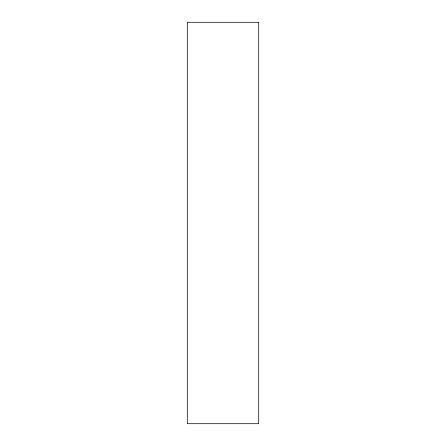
<?xml version="1.0" encoding="UTF-8"?>
<svg xmlns="http://www.w3.org/2000/svg" width="446" height="446" viewBox="0 0 446 446"><rect width="100%" height="100%" fill="white"/><g stroke="black" fill="none" stroke-linecap="round" stroke-linejoin="round"><path stroke-width="0.67" d="M258.697 22.3L187.303 22.3L187.303 423.7L258.697 423.7L258.697 22.3"/></g></svg>
